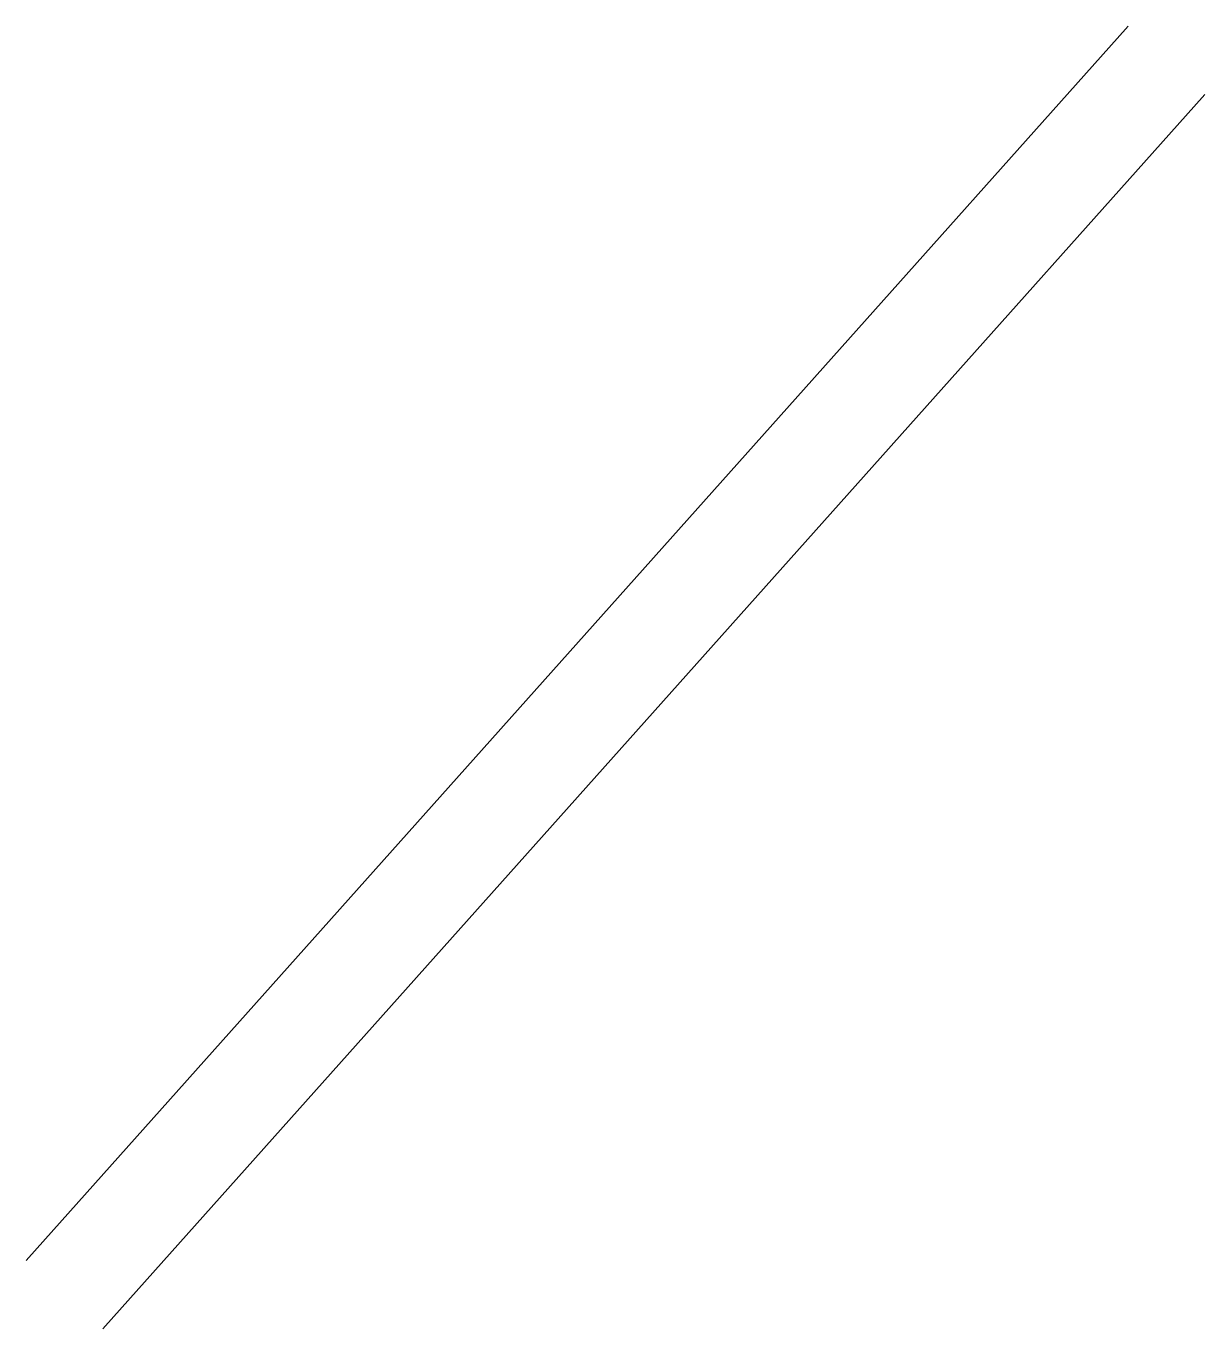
# Model space of a CAD drawing. Units: millimetres at full size, sheet at 1:100. Extents: x 6172 to 17633, y -13531 to -865.
import ezdxf

# ---------------------------------------------------------------- set-up
doc = ezdxf.new("R2010")
doc.units = ezdxf.units.MM
doc.header["$LTSCALE"] = 100
doc.layers.add('0-0', color=7, linetype='Continuous')

msp = doc.modelspace()

# ---------------------------------------------------------------- linework, layer by layer
at = {"layer": '0-0'}
for p, q in [((16886.7, -864.6), (6172.4, -12864.6)), ((17632.7, -1530.6), (6918.4, -13530.6))]:
    msp.add_line(p, q, dxfattribs=at)

doc.saveas('drawing.dxf')
